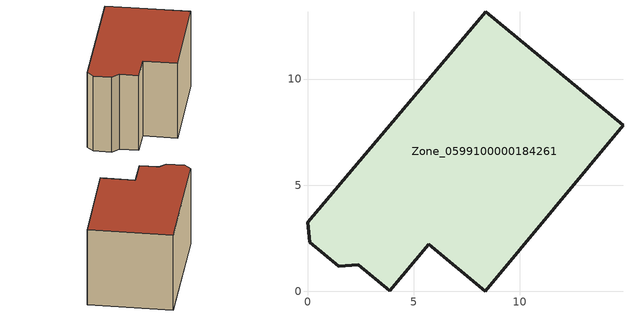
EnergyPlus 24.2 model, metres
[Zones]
Zone_0599100000184261
 floor ground (C_G): 8.39,13.18 14.85,7.82 8.37,0 5.71,2.22 3.87,0.04 2.39,1.27 1.48,1.2 0.1,2.33 0,3.26 z0
 wall outside (C_F): 0.1,2.33 1.48,1.2 2.39,1.27 3.87,0.04 5.71,2.22 8.37,0 14.85,7.82 8.39,13.18 0,3.26 0.1,2.33 z0:8.38
 roof outside (C_R): 8.39,13.18 0,3.26 0.1,2.33 1.48,1.2 2.39,1.27 3.87,0.04 5.71,2.22 8.37,0 14.85,7.82 z8.38
[BUILDING]
Pand.0599100000184261: North Axis=0; Terrain=City; Loads Convergence Tolerance Value=0.04; Temperature Convergence Tolerance Value=0.4; Solar Distribution=FullExterior; Maximum Number of Warmup Days=25; Minimum Number of Warmup Days=1
[Site:Location]
Rotterdam.The.Hague.AP_ZH_NLD Design_Conditions: Latitude=51.96; Longitude=4.45; Time Zone=1; Elevation=-4.5
[SITE:GROUNDTEMPERATURE:BUILDINGSURFACE]
18, 18, 18, 18, 18, 18, 18, 18, 18, 18, 18, 18
[MATERIAL] Thermal Absorptance=0.9; Solar Absorptance=0.7; Visible Absorptance=0.7
Name | Roughness | Thickness | Conductivity | Density | Specific Heat
G.TC.1946 | MediumSmooth | 0.15 | 1 | 540 | 1210
F.TC.1946 | Rough | 0.3 | 0.857143 | 1920 | 840
R.TC.1946 | MediumRough | 0.2 | 0.909091 | 1500 | 1000
[CONSTRUCTION]
C_G: G.TC.1946
C_F: F.TC.1946
C_R: R.TC.1946
[ZONE]
Zone_0599100000184261: Type=1; Multiplier=1; Ceiling Height=Autocalculate; Volume=Autocalculate; Floor Area=autocalculate; Part of Total Floor Area=Yes
[ZONEINFILTRATION:DESIGNFLOWRATE]
Infil_Zone_0599100000184261: Zone or ZoneList or Space or SpaceList=Zone_0599100000184261; Schedule=AlwaysOn; Design Flow Rate Calculation Method=Flow/Area; Flow Rate per Floor Area=0.003; Constant Term Coefficient=1; Temperature Term Coefficient=0; Velocity Term Coefficient=0; Velocity Squared Term Coefficient=0
[HVACTEMPLATE:ZONE:IDEALLOADSAIRSYSTEM]
Zone_0599100000184261: Maximum Heating Supply Air Temperature=50; Minimum Cooling Supply Air Temperature=13; Maximum Heating Supply Air Humidity Ratio=0.0156; Minimum Cooling Supply Air Humidity Ratio=0.0077; Heating Limit=NoLimit; Cooling Limit=NoLimit; Dehumidification Control Type=ConstantSensibleHeatRatio; Cooling Sensible Heat Ratio=0.7; Dehumidification Setpoint=60; Humidification Control Type=None; Humidification Setpoint=30; Outdoor Air Method=None; Outdoor Air Flow Rate per Person=0.00944; Outdoor Air Flow Rate per Zone Floor Area=0; Outdoor Air Flow Rate per Zone=0; Demand Controlled Ventilation Type=None; Outdoor Air Economizer Type=NoEconomizer; Heat Recovery Type=None; Sensible Heat Recovery Effectiveness=0.7; Latent Heat Recovery Effectiveness=0.65
[ZONECONTROL:THERMOSTAT]
ThermostatControl_Zone_0599100000184261: Zone or ZoneList=Zone_0599100000184261; Control Type Schedule=DualSetpointControlType; Control 1=Thermostat_Zone_0599100000184261; Temperature Difference Between Cutout And Setpoint=0
[THERMOSTATSETPOINT:DUALSETPOINT]
Thermostat_Zone_0599100000184261: Heating Setpoint Temperature Schedule=HeatingSetpoint_Zone_0599100000184261; Cooling Setpoint Temperature Schedule=CoolingSetpoint_Zone_0599100000184261
[SCHEDULE:COMPACT]
HeatingSetpoint_Zone_0599100000184261: Through: 12/31, For: AllDays, Until: 24:00, 21
CoolingSetpoint_Zone_0599100000184261: Through: 12/31, For: AllDays, Until: 24:00, 24
DualSetpointControlType: Through: 12/31, For: AllDays, Until: 24:00, 4
AlwaysOn: Through: 12/31, For: AllDays, Until: 24:00, 1
